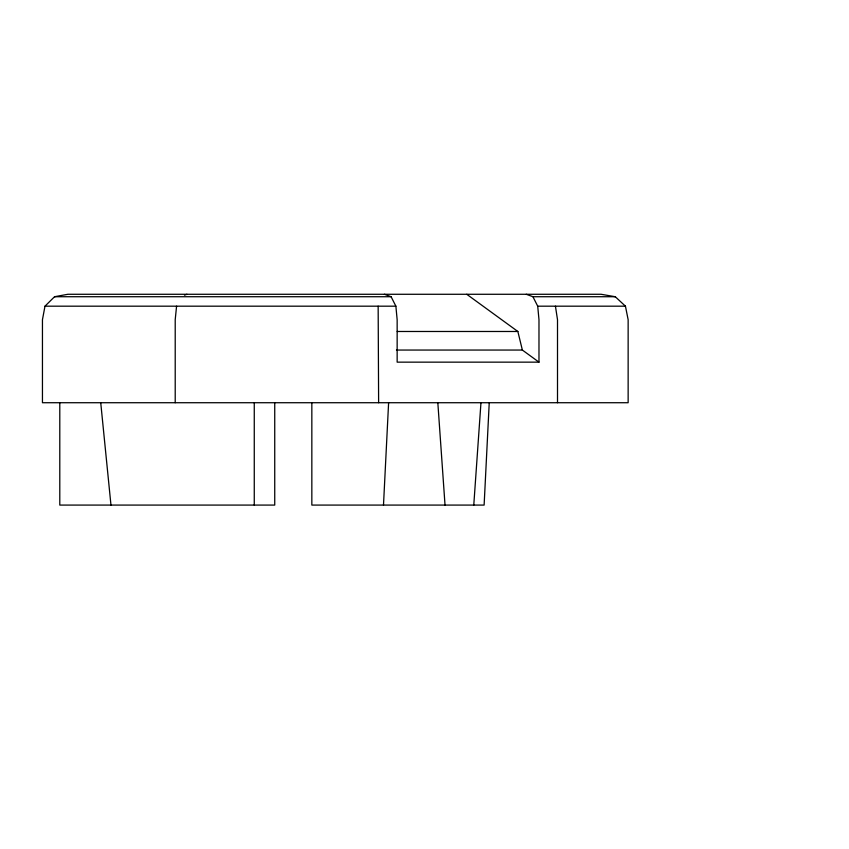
<?xml version="1.0" encoding="UTF-8"?>
<svg xmlns="http://www.w3.org/2000/svg" width="849" height="849" viewBox="0 0 849 849"><rect width="100%" height="100%" fill="white"/><g stroke="black" fill="none" stroke-linecap="round" stroke-linejoin="round"><path stroke-width="1.27" d="M383.493 505.081L388.609 402.723M489.236 402.723L484.121 505.081L311.838 505.081L311.838 402.723M473.774 505.081L480.959 402.723M176.571 306.181L175.212 319.712L175.212 402.723M44.986 306.181L42.45 319.712L42.45 402.723L628.143 402.723L628.143 319.712L625.448 306.181L615.27 296.726L601.081 294.274L67.888 294.274L54.548 296.726L44.986 306.181L395.878 306.181L397.152 319.712L397.152 362.152L538.977 362.152L538.977 319.712L537.714 306.181L532.928 296.726L526.263 294.274M184.477 295.165L186.939 294.274M54.548 296.726L391.102 296.726L395.878 306.181M532.928 296.726L615.27 296.726M537.714 306.181L625.448 306.181M397.226 331.481L517.848 331.481L522.368 350.053L538.977 362.152M396.451 350.053L522.368 350.053M384.438 294.274L391.102 296.726M466.738 294.274L517.848 331.481M555.437 306.181L557.506 319.712L557.506 402.723M100.734 402.723L110.964 505.081M437.829 402.723L445.025 505.081M378.155 306.181L378.622 402.723M274.736 402.723L274.736 505.081L59.791 505.081L59.791 402.723M254.265 402.723L254.265 505.081"/></g></svg>
